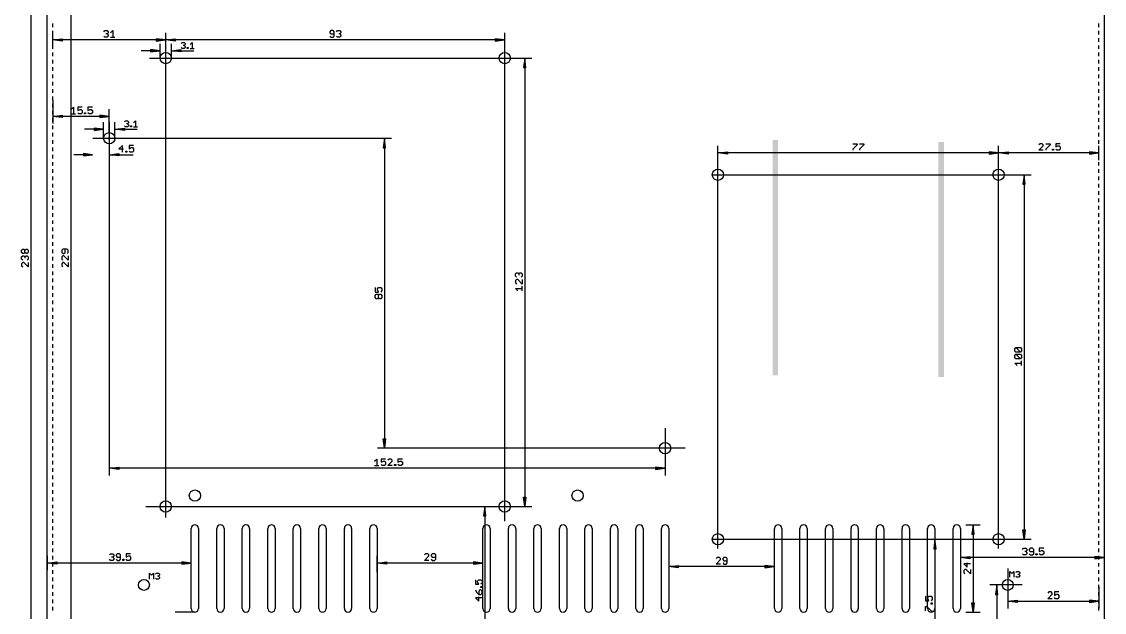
# Model space of a CAD drawing. Extents: x -7 to 590, y -63 to 445.
# Drawn here: x -7 to 290, y 119 to 281 of the extents above; entities that cross this region are included whole.
import ezdxf

# ---------------------------------------------------------------- set-up
doc = ezdxf.new("R2010")
doc.units = 0
for name, color, linetype in [('113', 4, 'CONTINUOUS'), ('115', 82, 'CONTINUOUS'), ('138', 213, 'CONTINUOUS'), ('140', 1, 'CONTINUOUS'), ('20', 7, 'CONTINUOUS'), ('47', 2, 'CONTINUOUS')]:
    doc.layers.add(name, color=color, linetype=linetype)

# ---------------------------------------------------------------- blocks, each defined once
blk = doc.blocks.new('RECT')
blk.add_solid([(-0.5, -0.5), (0.5, -0.5), (-0.5, 0.5), (0.5, 0.5)])

msp = doc.modelspace()

# ---------------------------------------------------------------- linework, layer by layer
at = {"layer": '113'}
for p, q in [((39.5, 120), (39.5, 142)), ((41.5, 142), (41.5, 120)), ((46.5, 120), (46.5, 142)), ((48.5, 142), (48.5, 120)), ((53.5, 120), (53.5, 142)), ((55.5, 142), (55.5, 120)), ((60.5, 120), (60.5, 142)), ((62.5, 142), (62.5, 120)), ((67.5, 120), (67.5, 142)), ((69.5, 142), (69.5, 120)), ((74.5, 120), (74.5, 142)), ((76.5, 142), (76.5, 120)), ((81.5, 120), (81.5, 142)), ((83.5, 142), (83.5, 120)), ((88.5, 120), (88.5, 142)), ((90.5, 142), (90.5, 120)), ((119.5, 120), (119.5, 142)), ((121.5, 142), (121.5, 120)), ((126.5, 120), (126.5, 142)), ((128.5, 142), (128.5, 120)), ((133.5, 120), (133.5, 142)), ((135.5, 142), (135.5, 120)), ((140.5, 120), (140.5, 142)), ((142.5, 142), (142.5, 120)), ((147.5, 120), (147.5, 142)), ((149.5, 142), (149.5, 120)), ((154.5, 120), (154.5, 142)), ((156.5, 142), (156.5, 120)), ((161.5, 120), (161.5, 142)), ((163.5, 142), (163.5, 120)), ((168.5, 120), (168.5, 142)), ((170.5, 142), (170.5, 120)), ((199.5, 120), (199.5, 142)), ((201.5, 142), (201.5, 120)), ((206.5, 120), (206.5, 142)), ((208.5, 142), (208.5, 120)), ((213.5, 120), (213.5, 142)), ((215.5, 142), (215.5, 120)), ((220.5, 120), (220.5, 142)), ((222.5, 142), (222.5, 120)), ((227.5, 120), (227.5, 142)), ((229.5, 142), (229.5, 120)), ((234.5, 120), (234.5, 142)), ((236.5, 142), (236.5, 120)), ((241.5, 120), (241.5, 142)), ((243.5, 142), (243.5, 120)), ((248.5, 120), (248.5, 142)), ((250.5, 142), (250.5, 120))]:
    msp.add_line(p, q, dxfattribs=at)
for centre, start, end in [((40.5, 142), 90, 180), ((40.5, 142), 0, 90), ((47.5, 142), 90, 180), ((47.5, 142), 0, 90), ((54.5, 142), 90, 180), ((54.5, 142), 0, 90), ((61.5, 142), 90, 180), ((61.5, 142), 0, 90), ((68.5, 142), 90, 180), ((68.5, 142), 0, 90), ((75.5, 142), 90, 180), ((75.5, 142), 0, 90), ((82.5, 142), 90, 180), ((82.5, 142), 0, 90), ((89.5, 142), 90, 180), ((89.5, 142), 0, 90), ((120.5, 142), 90, 180), ((120.5, 142), 0, 90), ((127.5, 142), 90, 180), ((127.5, 142), 0, 90), ((134.5, 142), 90, 180), ((134.5, 142), 0, 90), ((141.5, 142), 90, 180), ((141.5, 142), 0, 90), ((148.5, 142), 90, 180), ((148.5, 142), 0, 90), ((155.5, 142), 90, 180), ((155.5, 142), 0, 90), ((162.5, 142), 90, 180), ((162.5, 142), 0, 90), ((169.5, 142), 90, 180), ((169.5, 142), 0, 90), ((200.5, 142), 90, 180), ((200.5, 142), 0, 90), ((207.5, 142), 90, 180), ((207.5, 142), 0, 90), ((214.5, 142), 90, 180), ((214.5, 142), 0, 90), ((221.5, 142), 90, 180), ((221.5, 142), 0, 90), ((228.5, 142), 90, 180), ((228.5, 142), 0, 90), ((235.5, 142), 90, 180), ((235.5, 142), 0, 90), ((242.5, 142), 90, 180), ((242.5, 142), 0, 90), ((249.5, 142), 90, 180), ((249.5, 142), 0, 90), ((40.5, 120), 180, 270), ((40.5, 120), 270, 0), ((47.5, 120), 180, 270), ((47.5, 120), 270, 0), ((54.5, 120), 180, 270), ((54.5, 120), 270, 0), ((61.5, 120), 180, 270), ((61.5, 120), 270, 0), ((68.5, 120), 180, 270), ((68.5, 120), 270, 0), ((75.5, 120), 180, 270), ((75.5, 120), 270, 0), ((82.5, 120), 180, 270), ((82.5, 120), 270, 0), ((89.5, 120), 180, 270), ((89.5, 120), 270, 0), ((120.5, 120), 180, 270), ((120.5, 120), 270, 0), ((127.5, 120), 180, 270), ((127.5, 120), 270, 0), ((134.5, 120), 180, 270), ((134.5, 120), 270, 0), ((141.5, 120), 180, 270), ((141.5, 120), 270, 0), ((148.5, 120), 180, 270), ((148.5, 120), 270, 0), ((155.5, 120), 180, 270), ((155.5, 120), 270, 0), ((162.5, 120), 180, 270), ((162.5, 120), 270, 0), ((169.5, 120), 180, 270), ((169.5, 120), 270, 0), ((200.5, 120), 180, 270), ((200.5, 120), 270, 0), ((207.5, 120), 180, 270), ((207.5, 120), 270, 0), ((214.5, 120), 180, 270), ((214.5, 120), 270, 0), ((221.5, 120), 180, 270), ((221.5, 120), 270, 0), ((228.5, 120), 180, 270), ((228.5, 120), 270, 0), ((235.5, 120), 180, 270), ((235.5, 120), 270, 0), ((242.5, 120), 180, 270), ((242.5, 120), 270, 0), ((249.5, 120), 180, 270), ((249.5, 120), 270, 0)]:
    msp.add_arc(centre, 1, start, end, dxfattribs=at)
at = {"layer": '138'}
for centre in [(32.5, 271), (125.5, 271), (17, 249), (184, 239), (261, 239), (169.5, 164), (40.5, 151), (145.5, 151), (32.5, 148), (125.5, 148), (184, 139), (261, 139)]:
    msp.add_circle(centre, 1.55, dxfattribs=at)
at = {"layer": '140'}
for centre in [(26.5, 126.5), (263.5, 126.5)]:
    msp.add_circle(centre, 1.5, dxfattribs=at)
at = {"layer": '20'}
for p, q in [((0, 97), (0, 335)), ((290, 97), (290, 335)), ((1.5, 279.5), (1.5, 280.5)), ((288.5, 279.5), (288.5, 280.5)), ((1.5, 277.5), (1.5, 278.5)), ((1.5, 275.5), (1.5, 276.5)), ((288.5, 277.5), (288.5, 278.5)), ((288.5, 275.5), (288.5, 276.5)), ((1.5, 273.5), (1.5, 274.5)), ((288.5, 273.5), (288.5, 274.5)), ((1.5, 271.5), (1.5, 272.5)), ((1.5, 269.5), (1.5, 270.5)), ((288.5, 271.5), (288.5, 272.5)), ((288.5, 269.5), (288.5, 270.5)), ((1.5, 267.5), (1.5, 268.5)), ((288.5, 267.5), (288.5, 268.5)), ((1.5, 265.5), (1.5, 266.5)), ((1.5, 263.5), (1.5, 264.5)), ((288.5, 265.5), (288.5, 266.5)), ((288.5, 263.5), (288.5, 264.5)), ((1.5, 261.5), (1.5, 262.5)), ((288.5, 261.5), (288.5, 262.5)), ((1.5, 259.5), (1.5, 260.5)), ((1.5, 257.5), (1.5, 258.5)), ((288.5, 259.5), (288.5, 260.5)), ((288.5, 257.5), (288.5, 258.5)), ((1.5, 255.5), (1.5, 256.5)), ((288.5, 255.5), (288.5, 256.5)), ((1.5, 253.5), (1.5, 254.5)), ((1.5, 251.5), (1.5, 252.5)), ((288.5, 253.5), (288.5, 254.5)), ((288.5, 251.5), (288.5, 252.5)), ((1.5, 249.5), (1.5, 250.5)), ((288.5, 249.5), (288.5, 250.5)), ((1.5, 247.5), (1.5, 248.5)), ((288.5, 247.5), (288.5, 248.5)), ((1.5, 245.5), (1.5, 246.5)), ((1.5, 243.5), (1.5, 244.5)), ((288.5, 245.5), (288.5, 246.5)), ((288.5, 243.5), (288.5, 244.5)), ((1.5, 241.5), (1.5, 242.5)), ((288.5, 241.5), (288.5, 242.5)), ((1.5, 239.5), (1.5, 240.5)), ((1.5, 237.5), (1.5, 238.5)), ((288.5, 239.5), (288.5, 240.5)), ((288.5, 237.5), (288.5, 238.5)), ((1.5, 235.5), (1.5, 236.5)), ((288.5, 235.5), (288.5, 236.5)), ((1.5, 233.5), (1.5, 234.5)), ((1.5, 231.5), (1.5, 232.5)), ((288.5, 233.5), (288.5, 234.5)), ((288.5, 231.5), (288.5, 232.5)), ((1.5, 229.5), (1.5, 230.5)), ((288.5, 229.5), (288.5, 230.5)), ((1.5, 227.5), (1.5, 228.5)), ((1.5, 225.5), (1.5, 226.5)), ((288.5, 227.5), (288.5, 228.5)), ((288.5, 225.5), (288.5, 226.5)), ((1.5, 223.5), (1.5, 224.5)), ((288.5, 223.5), (288.5, 224.5)), ((1.5, 221.5), (1.5, 222.5)), ((1.5, 219.5), (1.5, 220.5)), ((288.5, 221.5), (288.5, 222.5)), ((288.5, 219.5), (288.5, 220.5)), ((1.5, 217.5), (1.5, 218.5)), ((288.5, 217.5), (288.5, 218.5)), ((1.5, 215.5), (1.5, 216.5)), ((1.5, 213.5), (1.5, 214.5)), ((288.5, 215.5), (288.5, 216.5)), ((288.5, 213.5), (288.5, 214.5)), ((1.5, 211.5), (1.5, 212.5)), ((288.5, 211.5), (288.5, 212.5)), ((1.5, 209.5), (1.5, 210.5)), ((1.5, 207.5), (1.5, 208.5)), ((288.5, 209.5), (288.5, 210.5)), ((288.5, 207.5), (288.5, 208.5)), ((1.5, 205.5), (1.5, 206.5)), ((288.5, 205.5), (288.5, 206.5)), ((1.5, 203.5), (1.5, 204.5)), ((1.5, 201.5), (1.5, 202.5)), ((288.5, 203.5), (288.5, 204.5)), ((288.5, 201.5), (288.5, 202.5)), ((1.5, 199.5), (1.5, 200.5)), ((288.5, 199.5), (288.5, 200.5)), ((1.5, 197.5), (1.5, 198.5)), ((1.5, 195.5), (1.5, 196.5)), ((288.5, 197.5), (288.5, 198.5)), ((288.5, 195.5), (288.5, 196.5)), ((1.5, 193.5), (1.5, 194.5)), ((288.5, 193.5), (288.5, 194.5)), ((1.5, 191.5), (1.5, 192.5)), ((1.5, 189.5), (1.5, 190.5)), ((288.5, 191.5), (288.5, 192.5)), ((288.5, 189.5), (288.5, 190.5)), ((1.5, 187.5), (1.5, 188.5)), ((288.5, 187.5), (288.5, 188.5)), ((1.5, 185.5), (1.5, 186.5)), ((1.5, 183.5), (1.5, 184.5)), ((288.5, 185.5), (288.5, 186.5)), ((288.5, 183.5), (288.5, 184.5)), ((1.5, 181.5), (1.5, 182.5)), ((288.5, 181.5), (288.5, 182.5)), ((1.5, 179.5), (1.5, 180.5)), ((1.5, 177.5), (1.5, 178.5)), ((288.5, 179.5), (288.5, 180.5)), ((288.5, 177.5), (288.5, 178.5)), ((1.5, 175.5), (1.5, 176.5)), ((288.5, 175.5), (288.5, 176.5)), ((1.5, 173.5), (1.5, 174.5)), ((1.5, 171.5), (1.5, 172.5)), ((288.5, 173.5), (288.5, 174.5)), ((288.5, 171.5), (288.5, 172.5)), ((1.5, 169.5), (1.5, 170.5)), ((288.5, 169.5), (288.5, 170.5)), ((1.5, 167.5), (1.5, 168.5)), ((1.5, 165.5), (1.5, 166.5)), ((288.5, 167.5), (288.5, 168.5)), ((288.5, 165.5), (288.5, 166.5)), ((1.5, 163.5), (1.5, 164.5)), ((288.5, 163.5), (288.5, 164.5)), ((1.5, 161.5), (1.5, 162.5)), ((1.5, 159.5), (1.5, 160.5)), ((288.5, 161.5), (288.5, 162.5)), ((288.5, 159.5), (288.5, 160.5)), ((1.5, 157.5), (1.5, 158.5)), ((288.5, 157.5), (288.5, 158.5)), ((1.5, 155.5), (1.5, 156.5)), ((1.5, 153.5), (1.5, 154.5)), ((288.5, 155.5), (288.5, 156.5)), ((288.5, 153.5), (288.5, 154.5)), ((1.5, 151.5), (1.5, 152.5)), ((288.5, 151.5), (288.5, 152.5)), ((1.5, 149.5), (1.5, 150.5)), ((288.5, 149.5), (288.5, 150.5)), ((1.5, 147.5), (1.5, 148.5)), ((1.5, 145.5), (1.5, 146.5)), ((288.5, 147.5), (288.5, 148.5)), ((288.5, 145.5), (288.5, 146.5)), ((1.5, 143.5), (1.5, 144.5)), ((288.5, 143.5), (288.5, 144.5)), ((1.5, 141.5), (1.5, 142.5)), ((1.5, 139.5), (1.5, 140.5)), ((288.5, 141.5), (288.5, 142.5)), ((288.5, 139.5), (288.5, 140.5)), ((1.5, 137.5), (1.5, 138.5)), ((288.5, 137.5), (288.5, 138.5)), ((1.5, 135.5), (1.5, 136.5)), ((1.5, 133.5), (1.5, 134.5)), ((288.5, 135.5), (288.5, 136.5)), ((288.5, 133.5), (288.5, 134.5)), ((1.5, 131.5), (1.5, 132.5)), ((288.5, 131.5), (288.5, 132.5)), ((1.5, 129.5), (1.5, 130.5)), ((1.5, 127.5), (1.5, 128.5)), ((288.5, 129.5), (288.5, 130.5)), ((288.5, 127.5), (288.5, 128.5)), ((1.5, 125.5), (1.5, 126.5)), ((288.5, 125.5), (288.5, 126.5)), ((1.5, 123.5), (1.5, 124.5)), ((1.5, 121.5), (1.5, 122.5)), ((288.5, 123.5), (288.5, 124.5)), ((288.5, 121.5), (288.5, 122.5)), ((1.5, 119.5), (1.5, 120.5)), ((288.5, 119.5), (288.5, 120.5))]:
    msp.add_line(p, q, dxfattribs=at)
at = {"layer": '47'}
for p, q in [((-4.5, 334.935), (-4.5, 97.065)), ((6.5, 330.435), (6.5, 101.565)), ((1.5, 274.5), (1.5, 277.95)), ((1.565, 276), (4.1, 276.3192)), ((1.565, 276), (4.1, 276.26)), ((4.1, 276.3192), (4.1, 275.6808)), ((15.4829, 278.2472), (15.7911, 278.5554)), ((15.7911, 276.7062), (15.4829, 277.0144)), ((15.7911, 278.5554), (16.4075, 278.5554)), ((16.4075, 276.7062), (15.7911, 276.7062)), ((16.4075, 277.6308), (16.0993, 277.6308)), ((16.4075, 278.5554), (16.7157, 278.2472)), ((16.7157, 277.939), (16.4075, 277.6308)), ((16.4075, 277.6308), (16.7157, 277.3226)), ((16.7157, 277.0144), (16.4075, 276.7062)), ((16.7157, 278.2472), (16.7157, 277.939)), ((16.7157, 277.3226), (16.7157, 277.0144)), ((17.3245, 277.939), (17.9409, 278.5554)), ((17.3245, 276.7062), (18.5573, 276.7062)), ((17.9409, 278.5554), (17.9409, 276.7062)), ((32.435, 276), (29.9, 276.3192)), ((29.9, 276.3192), (29.9, 275.6808)), ((32.435, 276), (29.9, 276.26)), ((32.5, 145), (32.5, 277.95)), ((32.5, 273), (32.5, 277.95)), ((32.565, 276), (35.1, 276.3192)), ((32.565, 276), (35.1, 276.26)), ((35.1, 276.3192), (35.1, 275.6808)), ((77.8081, 278.5299), (77.5083, 278.2302)), ((77.5083, 278.2302), (77.5083, 277.9305)), ((77.5083, 277.9305), (77.8081, 277.6308)), ((77.5083, 277.0313), (77.8081, 276.7316)), ((78.4075, 278.5299), (77.8081, 278.5299)), ((77.8081, 277.6308), (78.7072, 277.6308)), ((77.8081, 276.7316), (78.4075, 276.7316)), ((78.7072, 278.2302), (78.4075, 278.5299)), ((78.4075, 276.7316), (78.7072, 277.0313)), ((78.7072, 277.0313), (78.7072, 278.2302)), ((79.3499, 278.2302), (79.6496, 278.5299)), ((79.6496, 276.7316), (79.3499, 277.0313)), ((79.6496, 278.5299), (80.2491, 278.5299)), ((80.2491, 276.7316), (79.6496, 276.7316)), ((80.2491, 277.6308), (79.9494, 277.6308)), ((80.2491, 278.5299), (80.5488, 278.2302)), ((80.5488, 277.9305), (80.2491, 277.6308)), ((80.2491, 277.6308), (80.5488, 277.331)), ((80.5488, 277.0313), (80.2491, 276.7316)), ((80.5488, 278.2302), (80.5488, 277.9305)), ((80.5488, 277.331), (80.5488, 277.0313)), ((125.435, 276), (122.9, 276.3192)), ((122.9, 276.3192), (122.9, 275.6808)), ((125.435, 276), (122.9, 276.26)), ((125.5, 144), (125.5, 277.95)), ((1.565, 276), (4.1, 276.13)), ((32.435, 276), (1.565, 276)), ((4.1, 275.6808), (1.565, 276)), ((4.1, 275.87), (1.565, 276)), ((4.1, 275.74), (1.565, 276)), ((30.885, 273), (28.35, 273.3192)), ((28.35, 273.3192), (28.35, 272.6808)), ((32.435, 276), (29.9, 276.13)), ((29.9, 275.6808), (32.435, 276)), ((29.9, 275.87), (32.435, 276)), ((29.9, 275.74), (32.435, 276)), ((30.95, 271), (30.95, 274.95)), ((32.565, 276), (35.1, 276.13)), ((125.435, 276), (32.565, 276)), ((35.1, 275.6808), (32.565, 276)), ((35.1, 275.87), (32.565, 276)), ((35.1, 275.74), (32.565, 276)), ((34.05, 271), (34.05, 274.95)), ((34.115, 273), (36.65, 273.3192)), ((36.65, 273.3192), (36.65, 272.6808)), ((36.7262, 275.0065), (36.9974, 275.2777)), ((36.9974, 273.6507), (36.7262, 273.9219)), ((36.9974, 275.2777), (37.5397, 275.2777)), ((37.5397, 273.6507), (36.9974, 273.6507)), ((37.5397, 274.4642), (37.2685, 274.4642)), ((37.5397, 275.2777), (37.8109, 275.0065)), ((37.8109, 274.7354), (37.5397, 274.4642)), ((37.5397, 274.4642), (37.8109, 274.193)), ((37.8109, 273.9219), (37.5397, 273.6507)), ((37.8109, 275.0065), (37.8109, 274.7354)), ((37.8109, 274.193), (37.8109, 273.9219)), ((38.3634, 273.6507), (38.3634, 273.9219)), ((38.3634, 273.9219), (38.6345, 273.9219)), ((38.6345, 273.6507), (38.3634, 273.6507)), ((38.6345, 273.9219), (38.6345, 273.6507)), ((39.1819, 274.7354), (39.7243, 275.2777)), ((39.1819, 273.6507), (40.2666, 273.6507)), ((39.7243, 275.2777), (39.7243, 273.6507)), ((125.435, 276), (122.9, 276.13)), ((122.9, 275.6808), (125.435, 276)), ((122.9, 275.87), (125.435, 276)), ((122.9, 275.74), (125.435, 276)), ((30.885, 273), (25.75, 273)), ((28, 271), (132.95, 271)), ((30.885, 273), (28.35, 273.26)), ((30.885, 273), (28.35, 273.13)), ((28.35, 272.6808), (30.885, 273)), ((28.35, 272.87), (30.885, 273)), ((28.35, 272.74), (30.885, 273)), ((32.1808, 271), (32.8192, 271)), ((32.5, 270.6808), (32.5, 271.3192)), ((34.115, 273), (36.65, 273.26)), ((34.115, 273), (36.65, 273.13)), ((34.115, 273), (40.1846, 273)), ((36.65, 272.6808), (34.115, 273)), ((36.65, 272.87), (34.115, 273)), ((36.65, 272.74), (34.115, 273)), ((131, 270.935), (130.6808, 268.4)), ((131, 270.935), (130.74, 268.4)), ((131, 270.935), (130.87, 268.4)), ((131, 270.935), (131, 148.065)), ((131.3192, 268.4), (131, 270.935)), ((131.13, 268.4), (131, 270.935)), ((131.26, 268.4), (131, 270.935)), ((130.6808, 268.4), (131.3192, 268.4)), ((1.5, 259.5), (1.5, 253.05)), ((6.5369, 256.939), (7.1533, 257.5554)), ((6.5369, 255.7062), (7.7697, 255.7062)), ((7.1533, 257.5554), (7.1533, 255.7062)), ((9.6112, 257.5554), (8.3784, 257.5554)), ((8.3784, 257.5554), (8.3784, 256.6308)), ((8.3784, 256.6308), (8.9948, 256.939)), ((8.6866, 255.7062), (8.3784, 256.0144)), ((9.303, 255.7062), (8.6866, 255.7062)), ((8.9948, 256.939), (9.303, 256.939)), ((9.303, 256.939), (9.6112, 256.6308)), ((9.6112, 256.0144), (9.303, 255.7062)), ((9.6112, 256.6308), (9.6112, 256.0144)), ((10.22, 255.7062), (10.22, 256.0144)), ((10.22, 256.0144), (10.5282, 256.0144)), ((10.5282, 255.7062), (10.22, 255.7062)), ((10.5282, 256.0144), (10.5282, 255.7062)), ((12.3736, 257.5554), (11.1408, 257.5554)), ((11.1408, 257.5554), (11.1408, 256.6308)), ((11.1408, 256.6308), (11.7572, 256.939)), ((11.449, 255.7062), (11.1408, 256.0144)), ((12.0654, 255.7062), (11.449, 255.7062)), ((11.7572, 256.939), (12.0654, 256.939)), ((12.0654, 256.939), (12.3736, 256.6308)), ((12.3736, 256.0144), (12.0654, 255.7062)), ((12.3736, 256.6308), (12.3736, 256.0144)), ((17, 250.5), (17, 256.95)), ((1.565, 255), (4.1, 255.3192)), ((1.565, 255), (4.1, 255.26)), ((1.565, 255), (4.1, 255.13)), ((16.935, 255), (1.565, 255)), ((4.1, 254.6808), (1.565, 255)), ((4.1, 254.87), (1.565, 255)), ((4.1, 254.74), (1.565, 255)), ((4.1, 255.3192), (4.1, 254.6808)), ((16.935, 255), (14.4, 255.3192)), ((14.4, 255.3192), (14.4, 254.6808)), ((16.935, 255), (14.4, 255.26)), ((16.935, 255), (14.4, 255.13)), ((14.4, 254.6808), (16.935, 255)), ((14.4, 254.87), (16.935, 255)), ((14.4, 254.74), (16.935, 255)), ((15.45, 249), (15.45, 253.45)), ((17, 253.5), (17, 156.55)), ((18.55, 249), (18.55, 253.45)), ((21.2262, 253.5065), (21.4974, 253.7777)), ((21.4974, 253.7777), (22.0397, 253.7777)), ((22.0397, 252.9642), (21.7685, 252.9642)), ((22.0397, 253.7777), (22.3109, 253.5065)), ((22.3109, 253.2354), (22.0397, 252.9642)), ((22.0397, 252.9642), (22.3109, 252.693)), ((22.3109, 253.5065), (22.3109, 253.2354)), ((22.3109, 252.693), (22.3109, 252.4219)), ((23.6819, 253.2354), (24.2243, 253.7777)), ((24.2243, 253.7777), (24.2243, 252.1507)), ((15.385, 251.5), (10.25, 251.5)), ((15.385, 251.5), (12.85, 251.8192)), ((12.85, 251.8192), (12.85, 251.1808)), ((15.385, 251.5), (12.85, 251.76)), ((15.385, 251.5), (12.85, 251.63)), ((12.85, 251.1808), (15.385, 251.5)), ((12.85, 251.37), (15.385, 251.5)), ((12.85, 251.24), (15.385, 251.5)), ((18.615, 251.5), (21.15, 251.8192)), ((18.615, 251.5), (21.15, 251.76)), ((18.615, 251.5), (21.15, 251.63)), ((18.615, 251.5), (24.6846, 251.5)), ((21.15, 251.1808), (18.615, 251.5)), ((21.15, 251.37), (18.615, 251.5)), ((21.15, 251.24), (18.615, 251.5)), ((21.15, 251.8192), (21.15, 251.1808)), ((21.4974, 252.1507), (21.2262, 252.4219)), ((22.0397, 252.1507), (21.4974, 252.1507)), ((22.3109, 252.4219), (22.0397, 252.1507)), ((22.8634, 252.1507), (22.8634, 252.4219)), ((22.8634, 252.4219), (23.1345, 252.4219)), ((23.1345, 252.1507), (22.8634, 252.1507)), ((23.1345, 252.4219), (23.1345, 252.1507)), ((23.6819, 252.1507), (24.7666, 252.1507)), ((12.5, 249), (94.45, 249)), ((16.6808, 249), (17.3192, 249)), ((17, 248.6808), (17, 249.3192)), ((17, 247), (17, 242.55)), ((20.6008, 247.0554), (19.6762, 246.1308)), ((20.6008, 245.2062), (20.6008, 247.0554)), ((23.6713, 247.0554), (22.4386, 247.0554)), ((22.4386, 247.0554), (22.4386, 246.1308)), ((92.5, 248.935), (92.1808, 246.4)), ((92.5, 248.935), (92.24, 246.4)), ((92.5, 248.935), (92.37, 246.4)), ((92.5, 248.935), (92.5, 164.065)), ((92.8192, 246.4), (92.5, 248.935)), ((92.63, 246.4), (92.5, 248.935)), ((92.76, 246.4), (92.5, 248.935)), ((184, 136.5), (184, 246.95)), ((221.0083, 247.5299), (222.2072, 247.5299)), ((222.2072, 247.2302), (221.0083, 246.0313)), ((222.2072, 247.5299), (222.2072, 247.2302)), ((222.8499, 247.5299), (224.0488, 247.5299)), ((224.0488, 247.2302), (222.8499, 246.0313)), ((224.0488, 247.5299), (224.0488, 247.2302)), ((261, 241), (261, 246.95)), ((261, 136.5), (261, 246.95)), ((272.362, 247.5299), (272.0623, 247.2302)), ((272.0623, 245.7316), (273.2612, 246.9305)), ((272.9614, 247.5299), (272.362, 247.5299)), ((273.2612, 247.2302), (272.9614, 247.5299)), ((273.2612, 246.9305), (273.2612, 247.2302)), ((273.9038, 247.5299), (275.1027, 247.5299)), ((275.1027, 247.2302), (273.9038, 246.0313)), ((275.1027, 247.5299), (275.1027, 247.2302)), ((277.8651, 247.5299), (276.6662, 247.5299)), ((276.6662, 247.5299), (276.6662, 246.6308)), ((276.6662, 246.6308), (277.2656, 246.9305)), ((277.2656, 246.9305), (277.5654, 246.9305)), ((277.5654, 246.9305), (277.8651, 246.6308)), ((277.8651, 246.6308), (277.8651, 246.0313)), ((288.5, 243), (288.5, 246.95)), ((12.435, 244.5), (7.3, 244.5)), ((12.435, 244.5), (9.9, 244.8192)), ((9.9, 244.8192), (9.9, 244.1808)), ((12.435, 244.5), (9.9, 244.76)), ((12.435, 244.5), (9.9, 244.63)), ((9.9, 244.1808), (12.435, 244.5)), ((9.9, 244.37), (12.435, 244.5)), ((9.9, 244.24), (12.435, 244.5)), ((12.5, 244.5), (12.5, 244.5)), ((17.065, 244.5), (19.6, 244.8192)), ((17.065, 244.5), (19.6, 244.76)), ((17.065, 244.5), (19.6, 244.63)), ((17.065, 244.5), (23.5809, 244.5)), ((19.6, 244.1808), (17.065, 244.5)), ((19.6, 244.37), (17.065, 244.5)), ((19.6, 244.24), (17.065, 244.5)), ((19.6, 244.8192), (19.6, 244.1808)), ((19.6762, 246.1308), (20.909, 246.1308)), ((21.5178, 245.2062), (21.5178, 245.5144)), ((21.5178, 245.5144), (21.826, 245.5144)), ((21.826, 245.2062), (21.5178, 245.2062)), ((21.826, 245.5144), (21.826, 245.2062)), ((22.4386, 246.1308), (23.0549, 246.439)), ((22.7468, 245.2062), (22.4386, 245.5144)), ((23.3631, 245.2062), (22.7468, 245.2062)), ((23.0549, 246.439), (23.3631, 246.439)), ((23.3631, 246.439), (23.6713, 246.1308)), ((23.6713, 245.5144), (23.3631, 245.2062)), ((23.6713, 246.1308), (23.6713, 245.5144)), ((92.1808, 246.4), (92.8192, 246.4)), ((184.065, 245), (186.6, 245.3192)), ((184.065, 245), (186.6, 245.26)), ((184.065, 245), (186.6, 245.13)), ((260.935, 245), (184.065, 245)), ((186.6, 244.6808), (184.065, 245)), ((186.6, 244.87), (184.065, 245)), ((186.6, 244.74), (184.065, 245)), ((186.6, 245.3192), (186.6, 244.6808)), ((221.0083, 246.0313), (221.0083, 245.7316)), ((222.8499, 246.0313), (222.8499, 245.7316)), ((260.935, 245), (258.4, 245.3192)), ((258.4, 245.3192), (258.4, 244.6808)), ((260.935, 245), (258.4, 245.26)), ((260.935, 245), (258.4, 245.13)), ((258.4, 244.6808), (260.935, 245)), ((258.4, 244.87), (260.935, 245)), ((258.4, 244.74), (260.935, 245)), ((261.065, 245), (263.6, 245.3192)), ((261.065, 245), (263.6, 245.26)), ((261.065, 245), (263.6, 245.13)), ((288.435, 245), (261.065, 245)), ((263.6, 244.6808), (261.065, 245)), ((263.6, 244.87), (261.065, 245)), ((263.6, 244.74), (261.065, 245)), ((263.6, 245.3192), (263.6, 244.6808)), ((273.2612, 245.7316), (272.0623, 245.7316)), ((273.9038, 246.0313), (273.9038, 245.7316)), ((275.7454, 245.7316), (275.7454, 246.0313)), ((275.7454, 246.0313), (276.0451, 246.0313)), ((276.0451, 245.7316), (275.7454, 245.7316)), ((276.0451, 246.0313), (276.0451, 245.7316)), ((276.9659, 245.7316), (276.6662, 246.0313)), ((277.5654, 245.7316), (276.9659, 245.7316)), ((277.8651, 246.0313), (277.5654, 245.7316)), ((288.435, 245), (285.9, 245.3192)), ((285.9, 245.3192), (285.9, 244.6808)), ((288.435, 245), (285.9, 245.26)), ((288.435, 245), (285.9, 245.13)), ((285.9, 244.6808), (288.435, 245)), ((285.9, 244.87), (288.435, 245)), ((285.9, 244.74), (288.435, 245)), ((182.5, 239), (269.95, 239)), ((268, 238.935), (267.6808, 236.4)), ((268, 238.935), (267.74, 236.4)), ((268, 238.935), (267.87, 236.4)), ((268, 238.935), (268, 139.065)), ((268.3192, 236.4), (268, 238.935)), ((268.13, 236.4), (268, 238.935)), ((268.26, 236.4), (268, 238.935)), ((267.6808, 236.4), (268.3192, 236.4)), ((-7.0299, 218.2962), (-6.7302, 218.596)), ((-7.0299, 217.6968), (-7.0299, 218.2962)), ((-6.7302, 217.3971), (-7.0299, 217.6968)), ((-6.7302, 218.596), (-6.4305, 218.596)), ((-6.4305, 217.3971), (-6.7302, 217.3971)), ((-6.4305, 218.596), (-6.1308, 218.2962)), ((-6.1308, 217.6968), (-6.4305, 217.3971)), ((-6.1308, 218.2962), (-5.831, 218.596)), ((-6.1308, 217.6968), (-6.1308, 218.2962)), ((-5.831, 217.3971), (-6.1308, 217.6968)), ((-5.831, 218.596), (-5.5313, 218.596)), ((-5.5313, 217.3971), (-5.831, 217.3971)), ((-5.5313, 218.596), (-5.2316, 218.2962)), ((-5.2316, 217.6968), (-5.5313, 217.3971)), ((-5.2316, 218.2962), (-5.2316, 217.6968)), ((4.2698, 218.596), (3.9701, 218.2962)), ((3.9701, 218.2962), (3.9701, 217.6968)), ((3.9701, 217.6968), (4.2698, 217.3971)), ((5.4687, 218.596), (4.2698, 218.596)), ((4.2698, 217.3971), (4.5695, 217.3971)), ((4.5695, 217.3971), (4.8692, 217.6968)), ((4.8692, 217.6968), (4.8692, 218.596)), ((5.7684, 218.2962), (5.4687, 218.596)), ((5.4687, 217.3971), (5.7684, 217.6968)), ((5.7684, 217.6968), (5.7684, 218.2962)), ((-7.0299, 216.4547), (-6.7302, 216.7544)), ((-7.0299, 215.8552), (-7.0299, 216.4547)), ((-6.7302, 215.5555), (-7.0299, 215.8552)), ((-6.7302, 214.9128), (-7.0299, 214.6131)), ((-7.0299, 214.6131), (-7.0299, 214.0137)), ((-7.0299, 214.0137), (-6.7302, 213.7139)), ((-6.7302, 216.7544), (-6.4305, 216.7544)), ((-6.4305, 214.9128), (-6.7302, 214.9128)), ((-6.4305, 216.7544), (-6.1308, 216.4547)), ((-5.2316, 213.7139), (-6.4305, 214.9128)), ((-6.1308, 216.4547), (-5.831, 216.7544)), ((-6.1308, 216.4547), (-6.1308, 216.1549)), ((-5.831, 216.7544), (-5.5313, 216.7544)), ((-5.5313, 216.7544), (-5.2316, 216.4547)), ((-5.2316, 215.8552), (-5.5313, 215.5555)), ((-5.2316, 216.4547), (-5.2316, 215.8552)), ((-5.2316, 214.9128), (-5.2316, 213.7139)), ((4.2698, 216.7544), (3.9701, 216.4547)), ((3.9701, 216.4547), (3.9701, 215.8552)), ((3.9701, 215.8552), (4.2698, 215.5555)), ((4.2698, 214.9128), (3.9701, 214.6131)), ((3.9701, 214.6131), (3.9701, 214.0137)), ((3.9701, 214.0137), (4.2698, 213.7139)), ((4.5695, 216.7544), (4.2698, 216.7544)), ((4.5695, 214.9128), (4.2698, 214.9128)), ((5.7684, 215.5555), (4.5695, 216.7544)), ((5.7684, 213.7139), (4.5695, 214.9128)), ((5.7684, 216.7544), (5.7684, 215.5555)), ((5.7684, 214.9128), (5.7684, 213.7139)), ((128.4446, 211.7963), (128.7528, 212.1045)), ((128.4446, 211.1799), (128.4446, 211.7963)), ((128.7528, 210.8717), (128.4446, 211.1799)), ((128.7528, 212.1045), (129.061, 212.1045)), ((129.061, 212.1045), (129.3692, 211.7963)), ((129.3692, 211.7963), (129.6774, 212.1045)), ((129.3692, 211.7963), (129.3692, 211.4881)), ((129.6774, 212.1045), (129.9856, 212.1045)), ((129.9856, 212.1045), (130.2938, 211.7963)), ((130.2938, 211.1799), (129.9856, 210.8717)), ((130.2938, 211.7963), (130.2938, 211.1799)), ((89.9446, 208.0573), (89.9446, 206.8245)), ((90.561, 207.7491), (90.8692, 208.0573)), ((90.8692, 208.0573), (91.4856, 208.0573)), ((91.4856, 208.0573), (91.7938, 207.7491)), ((128.7528, 210.2629), (128.4446, 209.9547)), ((128.4446, 209.9547), (128.4446, 209.3383)), ((128.4446, 209.3383), (128.7528, 209.0301)), ((129.061, 210.2629), (128.7528, 210.2629)), ((130.2938, 209.0301), (129.061, 210.2629)), ((130.2938, 210.2629), (130.2938, 209.0301)), ((130.2938, 207.1885), (130.2938, 208.4213)), ((89.9446, 206.8245), (90.8692, 206.8245)), ((89.9446, 205.9075), (90.2528, 206.2157)), ((89.9446, 205.2911), (89.9446, 205.9075)), ((90.2528, 204.9829), (89.9446, 205.2911)), ((90.2528, 206.2157), (90.561, 206.2157)), ((90.561, 204.9829), (90.2528, 204.9829)), ((90.561, 207.4409), (90.561, 207.7491)), ((90.8692, 206.8245), (90.561, 207.4409)), ((90.561, 206.2157), (90.8692, 205.9075)), ((90.8692, 205.2911), (90.561, 204.9829)), ((90.8692, 205.9075), (91.1774, 206.2157)), ((90.8692, 205.2911), (90.8692, 205.9075)), ((91.1774, 204.9829), (90.8692, 205.2911)), ((91.1774, 206.2157), (91.4856, 206.2157)), ((91.4856, 204.9829), (91.1774, 204.9829)), ((91.7938, 207.1327), (91.4856, 206.8245)), ((91.4856, 206.2157), (91.7938, 205.9075)), ((91.7938, 205.2911), (91.4856, 204.9829)), ((91.7938, 207.7491), (91.7938, 207.1327)), ((91.7938, 205.9075), (91.7938, 205.2911)), ((129.061, 207.1885), (128.4446, 207.8049)), ((128.4446, 207.8049), (130.2938, 207.8049)), ((265.4446, 191.2963), (265.7528, 191.6045)), ((265.4446, 190.6799), (265.4446, 191.2963)), ((265.7528, 190.3717), (265.4446, 190.6799)), ((265.7528, 191.6045), (266.9856, 191.6045)), ((266.9856, 190.3717), (265.7528, 191.6045)), ((266.9856, 190.3717), (265.7528, 190.3717)), ((266.9856, 191.6045), (267.2938, 191.2963)), ((267.2938, 190.6799), (266.9856, 190.3717)), ((267.2938, 191.2963), (267.2938, 190.6799)), ((265.4446, 189.4547), (265.7528, 189.7629)), ((265.4446, 188.8383), (265.4446, 189.4547)), ((265.7528, 188.5301), (265.4446, 188.8383)), ((266.061, 186.6885), (265.4446, 187.3049)), ((265.4446, 187.3049), (267.2938, 187.3049)), ((265.7528, 189.7629), (266.9856, 189.7629)), ((266.9856, 188.5301), (265.7528, 189.7629)), ((266.9856, 188.5301), (265.7528, 188.5301)), ((266.9856, 189.7629), (267.2938, 189.4547)), ((267.2938, 188.8383), (266.9856, 188.5301)), ((267.2938, 189.4547), (267.2938, 188.8383)), ((267.2938, 186.6885), (267.2938, 187.9213)), ((169.5, 169.5), (169.5, 156.55)), ((92.5, 164.065), (92.1808, 166.6)), ((92.1808, 166.6), (92.8192, 166.6)), ((92.5, 164.065), (92.24, 166.6)), ((92.5, 164.065), (92.37, 166.6)), ((92.8192, 166.6), (92.5, 164.065)), ((92.63, 166.6), (92.5, 164.065)), ((92.76, 166.6), (92.5, 164.065)), ((175, 164), (90.55, 164)), ((89.7679, 160.4305), (90.3673, 161.0299)), ((90.3673, 161.0299), (90.3673, 159.2316)), ((92.8083, 161.0299), (91.6094, 161.0299)), ((91.6094, 161.0299), (91.6094, 160.1308)), ((91.6094, 160.1308), (92.2089, 160.4305)), ((92.2089, 160.4305), (92.5086, 160.4305)), ((92.5086, 160.4305), (92.8083, 160.1308)), ((93.7507, 161.0299), (93.451, 160.7302)), ((93.451, 159.2316), (94.6499, 160.4305)), ((94.3502, 161.0299), (93.7507, 161.0299)), ((94.6499, 160.7302), (94.3502, 161.0299)), ((94.6499, 160.4305), (94.6499, 160.7302)), ((97.4123, 161.0299), (96.2134, 161.0299)), ((96.2134, 161.0299), (96.2134, 160.1308)), ((96.2134, 160.1308), (96.8128, 160.4305)), ((96.8128, 160.4305), (97.1125, 160.4305)), ((97.1125, 160.4305), (97.4123, 160.1308)), ((17.065, 158.5), (19.6, 158.8192)), ((17.065, 158.5), (19.6, 158.76)), ((17.065, 158.5), (19.6, 158.63)), ((169.435, 158.5), (17.065, 158.5)), ((19.6, 158.1808), (17.065, 158.5)), ((19.6, 158.37), (17.065, 158.5)), ((19.6, 158.24), (17.065, 158.5)), ((19.6, 158.8192), (19.6, 158.1808)), ((89.7679, 159.2316), (90.9668, 159.2316)), ((91.9092, 159.2316), (91.6094, 159.5313)), ((92.5086, 159.2316), (91.9092, 159.2316)), ((92.8083, 159.5313), (92.5086, 159.2316)), ((92.8083, 160.1308), (92.8083, 159.5313)), ((94.6499, 159.2316), (93.451, 159.2316)), ((95.2926, 159.2316), (95.2926, 159.5313)), ((95.2926, 159.5313), (95.5923, 159.5313)), ((95.5923, 159.2316), (95.2926, 159.2316)), ((95.5923, 159.5313), (95.5923, 159.2316)), ((96.5131, 159.2316), (96.2134, 159.5313)), ((97.1125, 159.2316), (96.5131, 159.2316)), ((97.4123, 159.5313), (97.1125, 159.2316)), ((97.4123, 160.1308), (97.4123, 159.5313)), ((169.435, 158.5), (166.9, 158.8192)), ((166.9, 158.8192), (166.9, 158.1808)), ((169.435, 158.5), (166.9, 158.76)), ((169.435, 158.5), (166.9, 158.63)), ((166.9, 158.1808), (169.435, 158.5)), ((166.9, 158.37), (169.435, 158.5)), ((166.9, 158.24), (169.435, 158.5)), ((131, 148.065), (130.6808, 150.6)), ((130.6808, 150.6), (131.3192, 150.6)), ((131, 148.065), (130.74, 150.6)), ((131, 148.065), (130.87, 150.6)), ((131.3192, 150.6), (131, 148.065)), ((131.13, 150.6), (131, 148.065)), ((131.26, 150.6), (131, 148.065)), ((27, 148), (132.95, 148)), ((119, 148), (121.95, 148)), ((120, 147.935), (119.6808, 145.4)), ((120, 147.935), (119.74, 145.4)), ((120, 147.935), (119.87, 145.4)), ((120, 147.935), (120, 101.565)), ((120.3192, 145.4), (120, 147.935)), ((120.13, 145.4), (120, 147.935)), ((120.26, 145.4), (120, 147.935)), ((119.6808, 145.4), (120.3192, 145.4)), ((252, 143), (255.95, 143)), ((254, 142.935), (253.6808, 140.4)), ((254, 142.935), (253.74, 140.4)), ((254, 142.935), (253.87, 140.4)), ((254, 142.935), (254, 119.065)), ((254.3192, 140.4), (254, 142.935)), ((254.13, 140.4), (254, 142.935)), ((254.26, 140.4), (254, 142.935)), ((253.6808, 140.4), (254.3192, 140.4)), ((268, 139.065), (267.6808, 141.6)), ((267.6808, 141.6), (268.3192, 141.6)), ((268, 139.065), (267.74, 141.6)), ((268, 139.065), (267.87, 141.6)), ((268.3192, 141.6), (268, 139.065)), ((268.13, 141.6), (268, 139.065)), ((268.26, 141.6), (268, 139.065)), ((182.5, 139), (269.95, 139)), ((242, 139), (245.45, 139)), ((243.5, 138.935), (243.1808, 136.4)), ((243.5, 138.935), (243.24, 136.4)), ((243.5, 138.935), (243.37, 136.4)), ((243.5, 138.935), (243.5, 101.565)), ((243.8192, 136.4), (243.5, 138.935)), ((243.63, 136.4), (243.5, 138.935)), ((243.76, 136.4), (243.5, 138.935)), ((0, 134.5), (0, 130.55)), ((17.0369, 134.7472), (17.3451, 135.0554)), ((17.3451, 135.0554), (17.9615, 135.0554)), ((17.9615, 134.1308), (17.6533, 134.1308)), ((17.9615, 135.0554), (18.2697, 134.7472)), ((18.2697, 134.439), (17.9615, 134.1308)), ((17.9615, 134.1308), (18.2697, 133.8226)), ((18.2697, 134.7472), (18.2697, 134.439)), ((18.2697, 133.8226), (18.2697, 133.5144)), ((19.1866, 135.0554), (18.8784, 134.7472)), ((18.8784, 134.7472), (18.8784, 134.439)), ((18.8784, 134.439), (19.1866, 134.1308)), ((19.803, 135.0554), (19.1866, 135.0554)), ((19.1866, 134.1308), (20.1112, 134.1308)), ((20.1112, 134.7472), (19.803, 135.0554)), ((20.1112, 133.5144), (20.1112, 134.7472)), ((22.8736, 135.0554), (21.6408, 135.0554)), ((21.6408, 135.0554), (21.6408, 134.1308)), ((21.6408, 134.1308), (22.2572, 134.439)), ((22.2572, 134.439), (22.5654, 134.439)), ((22.5654, 134.439), (22.8736, 134.1308)), ((22.8736, 134.1308), (22.8736, 133.5144)), ((39.5, 131), (39.5, 134.45)), ((90.5, 130), (90.5, 134.45)), ((103.7911, 135.0554), (103.4829, 134.7472)), ((103.4829, 133.2062), (104.7157, 134.439)), ((104.4075, 135.0554), (103.7911, 135.0554)), ((104.7157, 134.7472), (104.4075, 135.0554)), ((104.7157, 134.439), (104.7157, 134.7472)), ((105.6327, 135.0554), (105.3245, 134.7472)), ((105.3245, 134.7472), (105.3245, 134.439)), ((105.3245, 134.439), (105.6327, 134.1308)), ((106.2491, 135.0554), (105.6327, 135.0554)), ((105.6327, 134.1308), (106.5573, 134.1308)), ((106.5573, 134.7472), (106.2491, 135.0554)), ((106.5573, 133.5144), (106.5573, 134.7472)), ((119.5, 130.5), (119.5, 134.45)), ((183.7911, 134.0554), (183.4829, 133.7472)), ((184.4075, 134.0554), (183.7911, 134.0554)), ((184.7157, 133.7472), (184.4075, 134.0554)), ((184.7157, 133.439), (184.7157, 133.7472)), ((185.6327, 134.0554), (185.3245, 133.7472)), ((185.3245, 133.7472), (185.3245, 133.439)), ((186.2491, 134.0554), (185.6327, 134.0554)), ((186.5573, 133.7472), (186.2491, 134.0554)), ((186.5573, 132.5144), (186.5573, 133.7472)), ((243.1808, 136.4), (243.8192, 136.4)), ((250.5, 136), (250.5, 132.05)), ((250.565, 134), (253.1, 134.3192)), ((250.565, 134), (253.1, 134.26)), ((250.565, 134), (253.1, 134.13)), ((289.935, 134), (250.565, 134)), ((253.1, 133.6808), (250.565, 134)), ((253.1, 133.87), (250.565, 134)), ((253.1, 133.74), (250.565, 134)), ((253.1, 134.3192), (253.1, 133.6808)), ((267.5369, 136.2472), (267.8451, 136.5554)), ((267.8451, 134.7062), (267.5369, 135.0144)), ((267.8451, 136.5554), (268.4615, 136.5554)), ((268.4615, 134.7062), (267.8451, 134.7062)), ((268.4615, 135.6308), (268.1533, 135.6308)), ((268.4615, 136.5554), (268.7697, 136.2472)), ((268.7697, 135.939), (268.4615, 135.6308)), ((268.4615, 135.6308), (268.7697, 135.3226)), ((268.7697, 135.0144), (268.4615, 134.7062)), ((268.7697, 136.2472), (268.7697, 135.939)), ((268.7697, 135.3226), (268.7697, 135.0144)), ((269.6866, 136.5554), (269.3784, 136.2472)), ((269.3784, 136.2472), (269.3784, 135.939)), ((269.3784, 135.939), (269.6866, 135.6308)), ((269.3784, 135.0144), (269.6866, 134.7062)), ((270.303, 136.5554), (269.6866, 136.5554)), ((269.6866, 135.6308), (270.6112, 135.6308)), ((269.6866, 134.7062), (270.303, 134.7062)), ((270.6112, 136.2472), (270.303, 136.5554)), ((270.303, 134.7062), (270.6112, 135.0144)), ((270.6112, 135.0144), (270.6112, 136.2472)), ((271.22, 134.7062), (271.22, 135.0144)), ((271.22, 135.0144), (271.5282, 135.0144)), ((271.5282, 134.7062), (271.22, 134.7062)), ((271.5282, 135.0144), (271.5282, 134.7062)), ((273.3736, 136.5554), (272.1408, 136.5554)), ((272.1408, 136.5554), (272.1408, 135.6308)), ((272.1408, 135.6308), (272.7572, 135.939)), ((272.449, 134.7062), (272.1408, 135.0144)), ((273.0654, 134.7062), (272.449, 134.7062)), ((272.7572, 135.939), (273.0654, 135.939)), ((273.0654, 135.939), (273.3736, 135.6308)), ((273.3736, 135.0144), (273.0654, 134.7062)), ((273.3736, 135.6308), (273.3736, 135.0144)), ((289.935, 134), (287.4, 134.3192)), ((287.4, 134.3192), (287.4, 133.6808)), ((289.935, 134), (287.4, 134.26)), ((289.935, 134), (287.4, 134.13)), ((287.4, 133.6808), (289.935, 134)), ((287.4, 133.87), (289.935, 134)), ((287.4, 133.74), (289.935, 134)), ((290, 132.5), (290, 135.95)), ((0.065, 132.5), (2.6, 132.8192)), ((0.065, 132.5), (2.6, 132.76)), ((0.065, 132.5), (2.6, 132.63)), ((39.435, 132.5), (0.065, 132.5)), ((2.6, 132.1808), (0.065, 132.5)), ((2.6, 132.37), (0.065, 132.5)), ((2.6, 132.24), (0.065, 132.5)), ((2.6, 132.8192), (2.6, 132.1808)), ((17.3451, 133.2062), (17.0369, 133.5144)), ((17.9615, 133.2062), (17.3451, 133.2062)), ((18.2697, 133.5144), (17.9615, 133.2062)), ((18.8784, 133.5144), (19.1866, 133.2062)), ((19.1866, 133.2062), (19.803, 133.2062)), ((19.803, 133.2062), (20.1112, 133.5144)), ((20.72, 133.2062), (20.72, 133.5144)), ((20.72, 133.5144), (21.0282, 133.5144)), ((21.0282, 133.2062), (20.72, 133.2062)), ((21.0282, 133.5144), (21.0282, 133.2062)), ((21.949, 133.2062), (21.6408, 133.5144)), ((22.5654, 133.2062), (21.949, 133.2062)), ((22.8736, 133.5144), (22.5654, 133.2062)), ((39.435, 132.5), (36.9, 132.8192)), ((36.9, 132.8192), (36.9, 132.1808)), ((39.435, 132.5), (36.9, 132.76)), ((39.435, 132.5), (36.9, 132.63)), ((36.9, 132.1808), (39.435, 132.5)), ((36.9, 132.37), (39.435, 132.5)), ((36.9, 132.24), (39.435, 132.5)), ((90.565, 132.5), (93.1, 132.8192)), ((90.565, 132.5), (93.1, 132.76)), ((90.565, 132.5), (93.1, 132.63)), ((119.435, 132.5), (90.565, 132.5)), ((93.1, 132.1808), (90.565, 132.5)), ((93.1, 132.37), (90.565, 132.5)), ((93.1, 132.24), (90.565, 132.5)), ((93.1, 132.8192), (93.1, 132.1808)), ((104.7157, 133.2062), (103.4829, 133.2062)), ((105.3245, 133.5144), (105.6327, 133.2062)), ((105.6327, 133.2062), (106.2491, 133.2062)), ((106.2491, 133.2062), (106.5573, 133.5144)), ((119.435, 132.5), (116.9, 132.8192)), ((116.9, 132.8192), (116.9, 132.1808)), ((119.435, 132.5), (116.9, 132.76)), ((119.435, 132.5), (116.9, 132.63)), ((116.9, 132.1808), (119.435, 132.5)), ((116.9, 132.37), (119.435, 132.5)), ((116.9, 132.24), (119.435, 132.5)), ((170.5, 133.5), (170.5, 129.55)), ((170.565, 131.5), (173.1, 131.8192)), ((170.565, 131.5), (173.1, 131.76)), ((170.565, 131.5), (173.1, 131.63)), ((199.435, 131.5), (170.565, 131.5)), ((173.1, 131.1808), (170.565, 131.5)), ((173.1, 131.37), (170.565, 131.5)), ((173.1, 131.24), (170.565, 131.5)), ((173.1, 131.8192), (173.1, 131.1808)), ((183.4829, 132.2062), (184.7157, 133.439)), ((184.7157, 132.2062), (183.4829, 132.2062)), ((185.3245, 133.439), (185.6327, 133.1308)), ((185.3245, 132.5144), (185.6327, 132.2062)), ((185.6327, 133.1308), (186.5573, 133.1308)), ((185.6327, 132.2062), (186.2491, 132.2062)), ((186.2491, 132.2062), (186.5573, 132.5144)), ((199.435, 131.5), (196.9, 131.8192)), ((196.9, 131.8192), (196.9, 131.1808)), ((199.435, 131.5), (196.9, 131.76)), ((199.435, 131.5), (196.9, 131.63)), ((196.9, 131.1808), (199.435, 131.5)), ((196.9, 131.37), (199.435, 131.5)), ((196.9, 131.24), (199.435, 131.5)), ((199.5, 130), (199.5, 133.45)), ((253.2684, 132.2491), (251.4701, 132.2491)), ((251.4701, 132.2491), (252.3692, 131.3499)), ((251.7698, 130.7072), (251.4701, 130.4075)), ((252.0695, 130.7072), (251.7698, 130.7072)), ((253.2684, 129.5083), (252.0695, 130.7072)), ((252.3692, 131.3499), (252.3692, 132.5488)), ((253.2684, 130.7072), (253.2684, 129.5083)), ((263.5, 131), (263.5, 120.05)), ((28.0762, 128.0762), (28.0762, 129.7032)), ((28.0762, 129.7032), (28.6185, 129.1609)), ((28.6185, 129.1609), (29.1609, 129.7032)), ((29.1609, 129.7032), (29.1609, 128.0762)), ((29.7134, 129.432), (29.9845, 129.7032)), ((29.9845, 128.0762), (29.7134, 128.3474)), ((29.9845, 129.7032), (30.5269, 129.7032)), ((30.5269, 128.0762), (29.9845, 128.0762)), ((30.5269, 128.8897), (30.2557, 128.8897)), ((30.5269, 129.7032), (30.798, 129.432)), ((30.798, 129.1609), (30.5269, 128.8897)), ((30.5269, 128.8897), (30.798, 128.6185)), ((30.798, 128.3474), (30.5269, 128.0762)), ((30.798, 129.432), (30.798, 129.1609)), ((30.798, 128.6185), (30.798, 128.3474)), ((117.4701, 127.8651), (117.4701, 126.6662)), ((118.0695, 127.5654), (118.3692, 127.8651)), ((118.3692, 127.8651), (118.9687, 127.8651)), ((118.9687, 127.8651), (119.2684, 127.5654)), ((251.4701, 130.4075), (251.4701, 129.8081)), ((251.4701, 129.8081), (251.7698, 129.5083)), ((264.0762, 128.5762), (264.0762, 130.2032)), ((264.0762, 130.2032), (264.6185, 129.6609)), ((264.6185, 129.6609), (265.1609, 130.2032)), ((265.1609, 130.2032), (265.1609, 128.5762)), ((265.7134, 129.932), (265.9845, 130.2032)), ((265.9845, 128.5762), (265.7134, 128.8474)), ((265.9845, 130.2032), (266.5269, 130.2032)), ((266.5269, 128.5762), (265.9845, 128.5762)), ((266.5269, 129.3897), (266.2557, 129.3897)), ((266.5269, 130.2032), (266.798, 129.932)), ((266.798, 129.6609), (266.5269, 129.3897)), ((266.5269, 129.3897), (266.798, 129.1185)), ((266.798, 128.8474), (266.5269, 128.5762)), ((266.798, 129.932), (266.798, 129.6609)), ((266.798, 129.1185), (266.798, 128.8474)), ((117.4701, 126.6662), (118.3692, 126.6662)), ((117.4701, 125.1027), (117.7698, 124.5033)), ((118.0695, 127.2656), (118.0695, 127.5654)), ((118.3692, 126.6662), (118.0695, 127.2656)), ((118.669, 125.1027), (118.3692, 124.803)), ((118.3692, 124.803), (118.3692, 123.9038)), ((118.9687, 125.1027), (118.669, 125.1027)), ((119.2684, 126.9659), (118.9687, 126.6662)), ((118.9687, 125.7454), (118.9687, 126.0451)), ((118.9687, 126.0451), (119.2684, 126.0451)), ((119.2684, 125.7454), (118.9687, 125.7454)), ((119.2684, 124.803), (118.9687, 125.1027)), ((119.2684, 127.5654), (119.2684, 126.9659)), ((119.2684, 126.0451), (119.2684, 125.7454)), ((119.2684, 124.2036), (119.2684, 124.803)), ((267.5, 126.5), (258.55, 126.5)), ((260.5, 126.435), (260.1808, 123.9)), ((260.5, 126.435), (260.24, 123.9)), ((260.5, 126.435), (260.37, 123.9)), ((260.5, 126.435), (260.5, 101.565)), ((260.8192, 123.9), (260.5, 126.435)), ((260.63, 123.9), (260.5, 126.435)), ((260.76, 123.9), (260.5, 126.435)), ((288.5, 126), (288.5, 120.05)), ((119.2684, 122.9614), (117.4701, 122.9614)), ((117.4701, 122.9614), (118.3692, 122.0623)), ((117.7698, 124.5033), (118.3692, 123.9038)), ((118.3692, 123.9038), (118.9687, 123.9038)), ((118.3692, 122.0623), (118.3692, 123.2612)), ((118.9687, 123.9038), (119.2684, 124.2036)), ((240.9701, 123.3651), (240.9701, 122.1662)), ((240.9701, 122.1662), (241.8692, 122.1662)), ((241.5695, 123.0654), (241.8692, 123.3651)), ((241.5695, 122.7656), (241.5695, 123.0654)), ((241.8692, 122.1662), (241.5695, 122.7656)), ((241.8692, 123.3651), (242.4687, 123.3651)), ((242.4687, 123.3651), (242.7684, 123.0654)), ((242.7684, 122.4659), (242.4687, 122.1662)), ((242.7684, 123.0654), (242.7684, 122.4659)), ((260.1808, 123.9), (260.8192, 123.9)), ((263.565, 122), (266.1, 122.3192)), ((263.565, 122), (266.1, 122.26)), ((263.565, 122), (266.1, 122.13)), ((263.565, 122), (288.435, 122)), ((266.1, 121.6808), (263.565, 122)), ((266.1, 121.87), (263.565, 122)), ((266.1, 121.74), (263.565, 122)), ((266.1, 122.3192), (266.1, 121.6808)), ((274.7911, 124.5554), (274.4829, 124.2472)), ((274.4829, 122.7062), (275.7157, 123.939)), ((275.7157, 122.7062), (274.4829, 122.7062)), ((275.4075, 124.5554), (274.7911, 124.5554)), ((275.7157, 124.2472), (275.4075, 124.5554)), ((275.7157, 123.939), (275.7157, 124.2472)), ((277.5573, 124.5554), (276.3245, 124.5554)), ((276.3245, 124.5554), (276.3245, 123.6308)), ((276.3245, 123.6308), (276.9409, 123.939)), ((276.6327, 122.7062), (276.3245, 123.0144)), ((277.2491, 122.7062), (276.6327, 122.7062)), ((276.9409, 123.939), (277.2491, 123.939)), ((277.2491, 123.939), (277.5573, 123.6308)), ((277.5573, 123.0144), (277.2491, 122.7062)), ((277.5573, 123.6308), (277.5573, 123.0144)), ((288.435, 122), (285.9, 122.3192)), ((285.9, 122.3192), (285.9, 121.6808)), ((288.435, 122), (285.9, 122.26)), ((288.435, 122), (285.9, 122.13)), ((285.9, 121.6808), (288.435, 122)), ((285.9, 121.87), (288.435, 122)), ((285.9, 121.74), (288.435, 122)), ((40.5, 119), (35.05, 119)), ((240.9701, 119.4038), (240.9701, 120.6027)), ((240.9701, 120.6027), (241.2698, 120.6027)), ((241.2698, 120.6027), (242.4687, 119.4038)), ((242.4687, 121.2454), (242.4687, 121.5451)), ((242.4687, 121.5451), (242.7684, 121.5451)), ((242.7684, 121.2454), (242.4687, 121.2454)), ((242.4687, 119.4038), (242.7684, 119.4038)), ((242.7684, 121.5451), (242.7684, 121.2454)), ((252, 119), (255.95, 119)), ((254, 119.065), (253.6808, 121.6)), ((253.6808, 121.6), (254.3192, 121.6)), ((254, 119.065), (253.74, 121.6)), ((254, 119.065), (253.87, 121.6)), ((254.3192, 121.6), (254, 119.065)), ((254.13, 121.6), (254, 119.065)), ((254.26, 121.6), (254, 119.065))]:
    msp.add_line(p, q, dxfattribs=at)

# ---------------------------------------------------------------- block references
at = {"layer": '115', "xscale": 1.5, "yscale": 64.5}
for p in [(199.75, 216.25), (245.25, 215.75)]:
    msp.add_blockref('RECT', p, dxfattribs=at)

doc.saveas('drawing.dxf')
